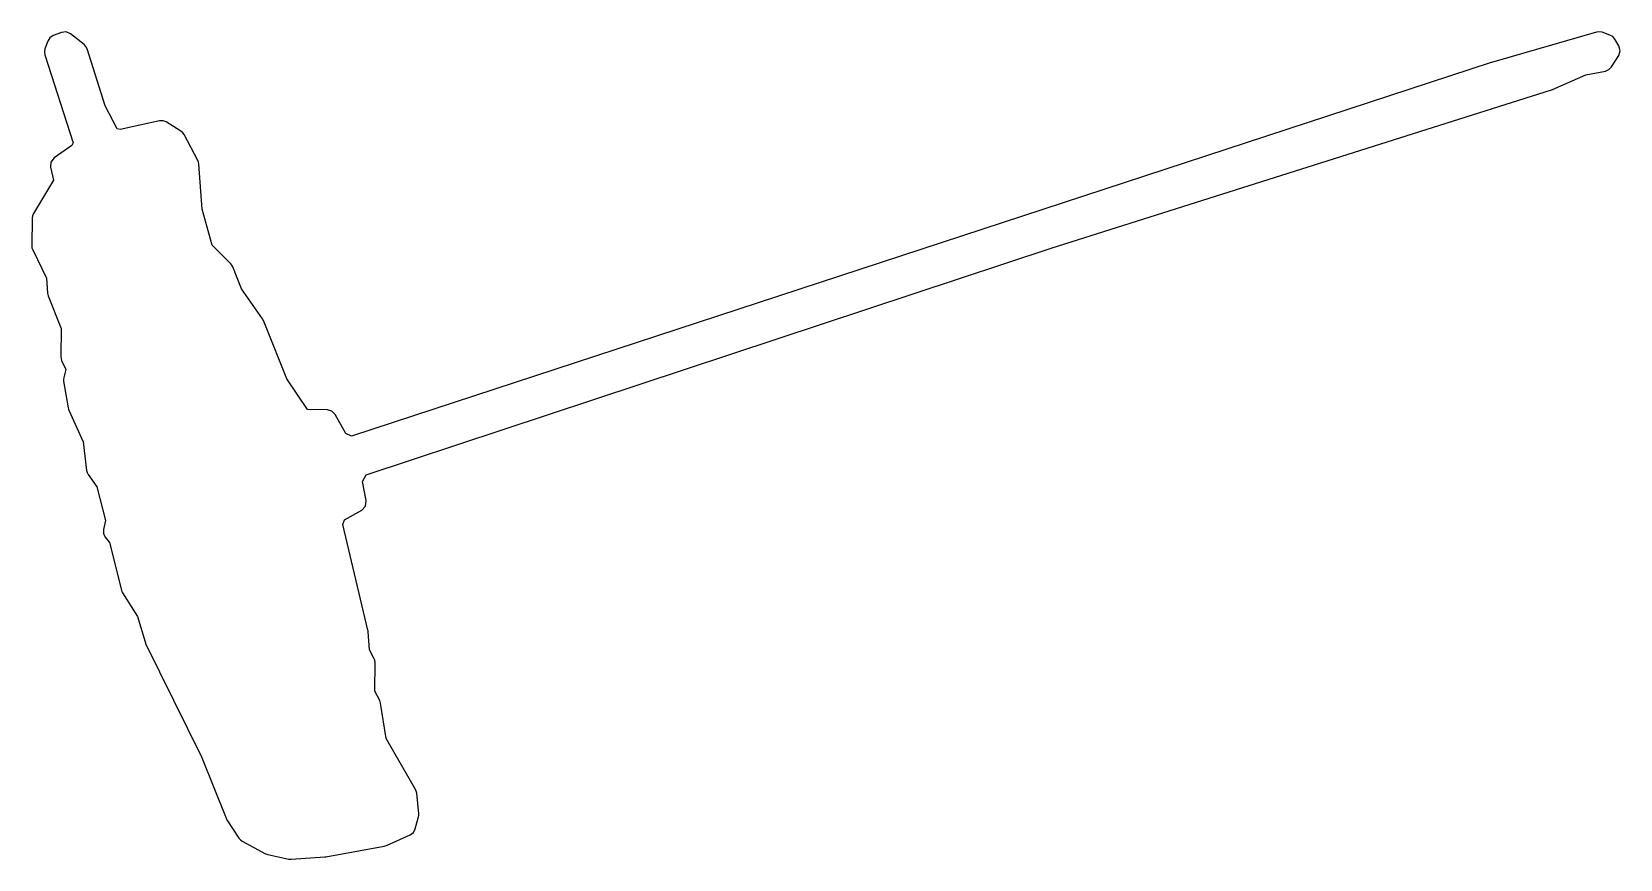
# Model space of a CAD drawing. Header units: millimetres. Extents: x 0 to 175, y 0 to 91.
import ezdxf

# ---------------------------------------------------------------- set-up
doc = ezdxf.new("R2010")
doc.units = ezdxf.units.MM
doc.layers.add('POCKET', color=7, linetype='Continuous')

msp = doc.modelspace()

# ---------------------------------------------------------------- linework, layer by layer
at = {"layer": 'POCKET'}
for p, q in [((3.28, 90.99), (2.35, 90.63)), ((3.79, 91.05), (3.28, 90.99)), ((4.26, 90.84), (3.79, 91.05)), ((172.16, 91.02), (160.59, 87.67)), ((172.47, 91.06), (172.16, 91.02)), ((172.77, 91), (172.47, 91.06)), ((173.64, 90.69), (172.77, 91)), ((1.45, 89.17), (1.39, 88.85)), ((1.76, 90.04), (1.45, 89.17)), ((1.99, 90.4), (1.76, 90.04)), ((2.35, 90.63), (1.99, 90.4)), ((5.76, 89.66), (4.26, 90.84)), ((5.96, 89.44), (5.76, 89.66)), ((6.09, 89.18), (5.96, 89.44)), ((8.09, 82.9), (6.09, 89.18)), ((173.94, 90.52), (173.64, 90.69)), ((174.16, 90.26), (173.94, 90.52)), ((174.62, 89.5), (174.16, 90.26)), ((174.77, 88.97), (174.62, 89.5)), ((1.39, 88.85), (1.44, 88.53)), ((1.44, 88.53), (4.55, 78.84)), ((160.56, 87.66), (35.19, 46.57)), ((160.57, 87.66), (160.56, 87.66)), ((160.59, 87.67), (160.57, 87.66)), ((173.81, 87.18), (174.61, 88.45)), ((174.61, 88.45), (174.77, 88.97)), ((167.32, 84.7), (170.98, 86.31)), ((170.98, 86.31), (173.16, 86.73)), ((173.16, 86.73), (173.53, 86.89)), ((173.53, 86.89), (173.81, 87.18)), ((112.16, 67.24), (167.22, 84.66)), ((167.22, 84.66), (167.27, 84.68)), ((167.27, 84.68), (167.32, 84.7)), ((9.4, 80.38), (8.09, 82.9)), ((14.05, 81.26), (9.74, 80.29)), ((14.44, 81.27), (14.05, 81.26)), ((14.8, 81.13), (14.44, 81.27)), ((16.41, 80.12), (14.8, 81.13)), ((4.55, 78.84), (4.39, 78.53)), ((9.74, 80.29), (9.4, 80.38)), ((16.61, 79.95), (16.41, 80.12)), ((16.76, 79.74), (16.61, 79.95)), ((18.27, 76.9), (16.76, 79.74)), ((2.47, 77.18), (2.11, 76.72)), ((4.39, 78.53), (2.47, 77.18)), ((2.11, 76.72), (2.07, 76.14)), ((2.07, 76.14), (2.39, 74.74)), ((18.35, 76.7), (18.27, 76.9)), ((18.39, 76.5), (18.35, 76.7)), ((18.73, 71.53), (18.39, 76.5)), ((2.39, 74.74), (0.18, 71.06)), ((0.03, 70.55), (0, 67.5)), ((0.07, 70.81), (0.03, 70.55)), ((0.18, 71.06), (0.07, 70.81)), ((19.83, 67.58), (18.73, 71.53)), ((0, 67.5), (0.02, 67.27)), ((0.02, 67.27), (0.1, 67.05)), ((0.1, 67.05), (1.63, 63.96)), ((21.89, 65.52), (19.83, 67.58)), ((36.8, 42.29), (112.16, 67.24)), ((22.02, 65.37), (21.89, 65.52)), ((22.11, 65.19), (22.02, 65.37)), ((23.08, 62.77), (22.11, 65.19)), ((1.63, 63.96), (1.74, 62.3)), ((1.74, 62.3), (1.77, 62.15)), ((1.77, 62.15), (1.81, 62)), ((1.81, 62), (3.25, 58.4)), ((25.37, 59.48), (23.08, 62.77)), ((25.43, 59.39), (25.37, 59.48)), ((3.25, 58.4), (3.2, 55.33)), ((25.48, 59.29), (25.43, 59.39)), ((28.08, 52.87), (25.48, 59.29)), ((3.2, 55.33), (3.22, 55.11)), ((3.22, 55.11), (3.28, 54.9)), ((3.28, 54.9), (3.73, 53.9)), ((3.51, 53), (3.49, 52.8)), ((3.49, 52.8), (3.5, 52.59)), ((3.5, 52.59), (4.02, 49.66)), ((3.73, 53.9), (3.51, 53)), ((30.35, 49.49), (28.08, 52.87)), ((4.02, 49.66), (4.05, 49.54)), ((4.05, 49.54), (4.09, 49.43)), ((4.09, 49.43), (5.65, 45.95)), ((32.52, 49.46), (30.35, 49.49)), ((33.02, 49.32), (32.52, 49.46)), ((33.38, 48.95), (33.02, 49.32)), ((34.55, 46.86), (33.38, 48.95)), ((5.65, 45.95), (6.02, 42.78)), ((35.19, 46.57), (34.55, 46.86)), ((6.02, 42.78), (6.08, 42.54)), ((6.08, 42.54), (6.2, 42.32)), ((6.2, 42.32), (7.16, 40.97)), ((36.39, 41.55), (36.8, 42.29)), ((7.16, 40.97), (8.12, 37.28)), ((36.8, 39.47), (36.39, 41.55)), ((36.31, 38.41), (36.73, 38.86)), ((36.73, 38.86), (36.8, 39.47)), ((8.12, 37.28), (7.88, 36.3)), ((34.21, 36.85), (34.42, 37.35)), ((36.99, 25.2), (34.21, 36.85)), ((34.42, 37.35), (36.31, 38.41)), ((7.88, 36.3), (7.88, 35.84)), ((7.88, 35.84), (8.08, 35.43)), ((8.08, 35.43), (8.54, 34.87)), ((8.54, 34.87), (9.87, 29.6)), ((9.87, 29.6), (9.92, 29.45)), ((9.92, 29.45), (10, 29.31)), ((10, 29.31), (11.63, 26.7)), ((11.63, 26.7), (12.47, 23.91)), ((37.01, 25.12), (36.99, 25.2)), ((37.02, 25.03), (37.01, 25.12)), ((37.15, 23.04), (37.02, 25.03)), ((12.47, 23.91), (12.5, 23.83)), ((12.5, 23.83), (12.53, 23.75)), ((12.53, 23.75), (18.69, 11.27)), ((37.65, 22.14), (37.15, 23.04)), ((37.74, 21.91), (37.65, 22.14)), ((37.77, 21.65), (37.74, 21.91)), ((37.75, 18.49), (37.77, 21.65)), ((38.28, 17.47), (37.75, 18.49)), ((38.34, 17.32), (38.28, 17.47)), ((38.38, 17.17), (38.34, 17.32)), ((38.98, 13.29), (38.38, 17.17)), ((42.23, 7.68), (38.98, 13.29)), ((18.69, 11.27), (21.37, 4.52)), ((42.31, 7.49), (42.23, 7.68)), ((42.36, 7.28), (42.31, 7.49)), ((42.58, 5.01), (42.36, 7.28)), ((21.37, 4.52), (21.42, 4.43)), ((21.42, 4.43), (21.47, 4.34)), ((21.47, 4.34), (22.8, 2.32)), ((42.2, 3.34), (42.55, 4.65)), ((42.55, 4.65), (42.58, 4.83)), ((42.58, 4.83), (42.58, 5.01)), ((22.8, 2.32), (22.96, 2.13)), ((22.96, 2.13), (23.16, 1.99)), ((23.16, 1.99), (25.72, 0.61)), ((39.01, 1.51), (41.64, 2.69)), ((41.64, 2.69), (41.99, 2.95)), ((41.99, 2.95), (42.2, 3.34)), ((25.72, 0.61), (25.85, 0.56)), ((25.85, 0.56), (25.98, 0.52)), ((25.98, 0.52), (28.27, 0.02)), ((28.27, 0.02), (28.41, 0)), ((28.41, 0), (28.55, 0)), ((28.55, 0), (32.26, 0.26)), ((32.26, 0.26), (32.31, 0.27)), ((32.31, 0.27), (32.37, 0.28)), ((32.37, 0.28), (38.78, 1.44)), ((38.78, 1.44), (38.89, 1.47)), ((38.89, 1.47), (39.01, 1.51))]:
    msp.add_line(p, q, dxfattribs=at)

doc.saveas('drawing.dxf')
